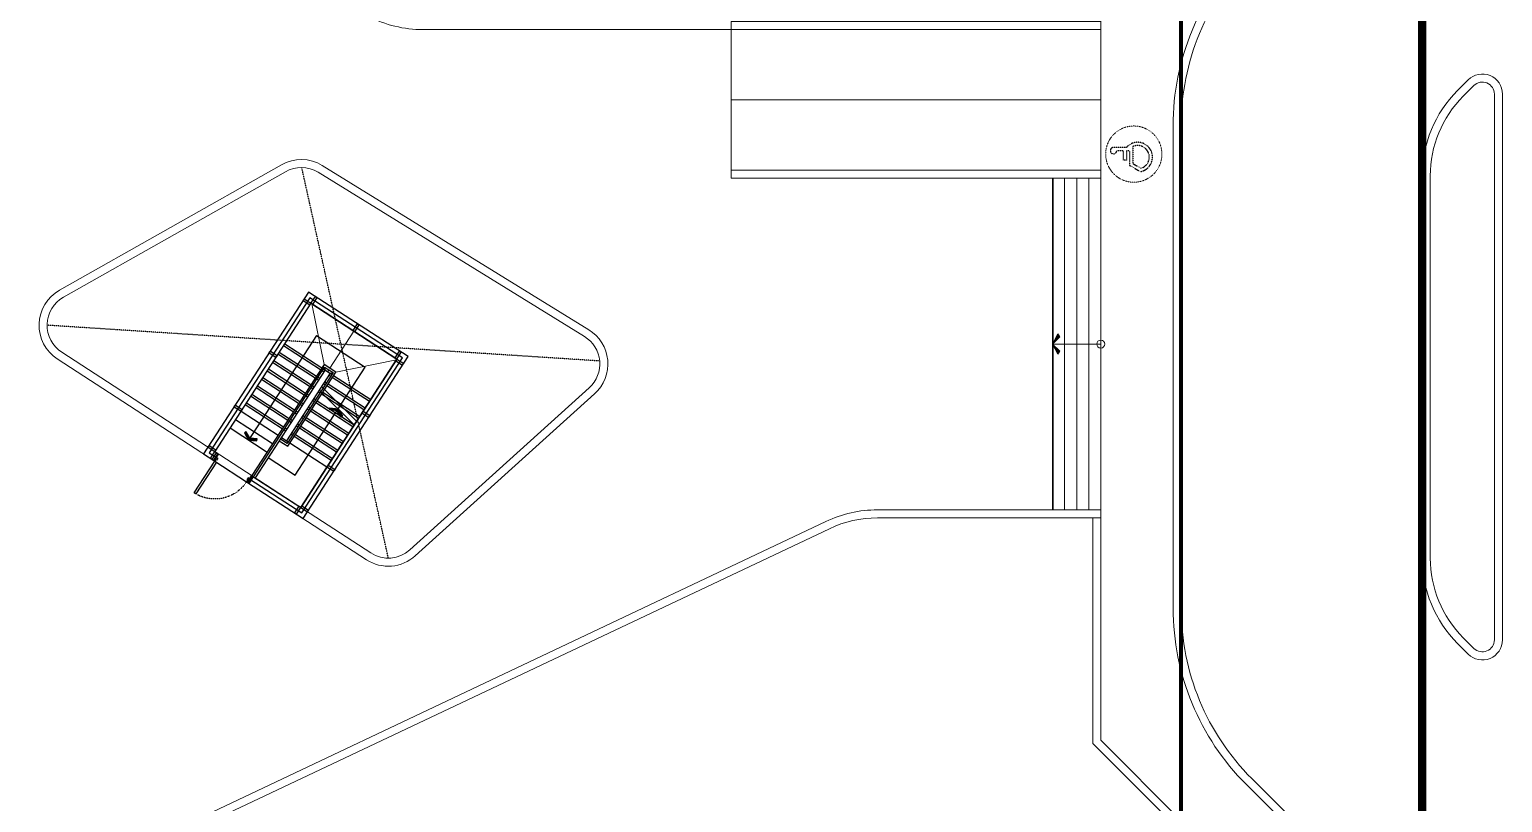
# Model space of a CAD drawing. Header units: millimetres. Extents: x 379264 to 1158416, y -283062 to 356890.
# Drawn here: x 977478 to 978211, y -8166 to -7782 of the extents above; entities that cross this region are included whole.
import ezdxf

# ---------------------------------------------------------------- set-up
doc = ezdxf.new("R2010")
doc.units = ezdxf.units.MM
for name, pattern in [('CENTER', [2, 1.25, -0.25, 0.25, -0.25]), ('keyplan TANG 1$0$Core 1A$0$Hidden10.5', [1.5, 1, -0.5]), ('keyplan TANG 1$0$Hidden10.5', [1.5, 1, -0.5]), ('keyplan TANG 1$0$Hidden21', [3, 2, -1]), ('keyplan TANG 1$0$HTT Hidden 10.5', [1.5, 1, -0.5]), ('keyplan TANG 1$0$MB_Luoi truc$1$HTT Center', [13, 10, -1, 1, -1]), ('keyplan TANG 1$0$Ranh dat$0$HTT Divide', [18, 10, -2, 1, -2, 1, -2]), ('keyplan TANG 1$0$Ranh dat$0$HTT Hidden 21', [3, 2, -1]), ('keyplan TANG 1$0$WC Vphong$0$Hidden', [7.143750000000001, 4.7625, -2.38125])]:
    doc.linetypes.add(name, pattern=pattern)
for name, color, linetype in [('12PM. GRID', 8, 'CENTER'), ('BLOCK C - CHI TIET THANG 8$0$DnW', 20, 'Continuous'), ('keyplan TANG 1$0$Curtain Line', 250, 'Continuous'), ('keyplan TANG 1$0$Door', 250, 'Continuous'), ('keyplan TANG 1$0$Glass', 250, 'Continuous'), ('keyplan TANG 1$0$Opening Hidden', 250, 'keyplan TANG 1$0$Core 1A$0$Hidden10.5'), ('keyplan TANG 1$0$Stair handrail', 250, 'Continuous'), ('keyplan TANG 1$0$Staircase', 250, 'Continuous'), ('keyplan TANG 1$0$Staircase Break', 250, 'Continuous'), ('keyplan TANG 1$0$Staircase Direction', 250, 'Continuous'), ('keyplan TANG 1$0$Staircase Hidden', 250, 'keyplan TANG 1$0$Hidden21'), ('keyplan TANG 1$0$Vat dung', 250, 'keyplan TANG 1$0$HTT Hidden 10.5')]:
    doc.layers.add(name, color=color, linetype=linetype)
for name, color, linetype, lineweight in [('keyplan TANG 1$0$Cau thang', 250, 'Continuous', 15), ('keyplan TANG 1$0$Hatch vat lieu', 250, 'Continuous', 5), ('keyplan TANG 1$0$MB_Luoi truc$1$Luoi Truc', 250, 'keyplan TANG 1$0$MB_Luoi truc$1$HTT Center', 9), ('keyplan TANG 1$0$Net cat Tuong', 250, 'Continuous', 40), ('keyplan TANG 1$0$Net Thay khac', 250, 'Continuous', 15), ('keyplan TANG 1$0$Net thay Tuong', 250, 'Continuous', 20), ('keyplan TANG 1$0$Ramp doc', 250, 'Continuous', 5), ('keyplan TANG 1$0$Ranh dat$0$CGXD', 250, 'keyplan TANG 1$0$Ranh dat$0$HTT Hidden 21', 40), ('keyplan TANG 1$0$Ranh dat$0$Ranh dat', 250, 'keyplan TANG 1$0$Ranh dat$0$HTT Divide', 40), ('keyplan TANG 1$0$Thiet bi Ve Sinh', 250, 'Continuous', 9)]:
    doc.layers.add(name, color=color, linetype=linetype, lineweight=lineweight)

# ---------------------------------------------------------------- blocks, each defined once
blk = doc.blocks.new('keyplan TANG 1$0$A_Tang Tret$0$HANDYCAPE SYMBOL')
for p, q in [((80.00000004540196, 179.9999998183921), (79.99999998719431, 259.9999996600673)), ((120.0000000086147, 139.9999999925494, -9.807177236e-07), (119.9999999580905, 300.0000000465661)), ((-103.0940107593778, 99.99999974388628), (-181.0380745884031, -35.00307914009318)), ((-79.99999998719431, 59.99999982304872), (-138.4016711136792, -41.15466185857075)), ((80.00000007450578, 99.99999974388628), (-103.0940107593778, 99.99999974388628)), ((131.3344158846885, 59.99999970005593), (-79.99999998719431, 59.99999982304872)), ((-40.00000003725289, 139.9999997811392), (-40.00000006635672, 179.9999997019767)), ((80.00000004540196, 179.9999998183921), (-40.00000006635672, 179.9999997019767)), ((79.99999998719431, 139.9999997811392), (-40.00000003725289, 139.9999997811392)), ((80.00000007450578, 99.99999974388628), (79.99999998719431, 139.9999997811392))]:
    blk.add_line(p, q)
for centre, radius, start, end in [((79.99999995809048, 300.0000000465661), 40, 3.3350533e-09, 270.0000000133402), ((0, 0), 184.3908891458577, 190.9429129415675, 49.39870536295375), ((0, 0), 144.3908891458577, 196.5601975661606, 24.55324446938323)]:
    blk.add_arc(centre, radius, start, end)
blk = doc.blocks.new('keyplan TANG 1$0$dsb')
at = {"layer": 'keyplan TANG 1$0$Thiet bi Ve Sinh', "linetype": 'keyplan TANG 1$0$WC Vphong$0$Hidden', "ltscale": 0.2}
blk.add_circle((41954.94898165914, 29048.92598197549), 700.0000000000001, dxfattribs=at)
at = {"layer": 'keyplan TANG 1$0$Vat dung', "extrusion": (0, 0, -1), "xscale": 2, "yscale": 2, "zscale": -2}
blk.add_blockref('keyplan TANG 1$0$A_Tang Tret$0$HANDYCAPE SYMBOL', (-42029.4761099754, 28952.89291751558), dxfattribs=at)
blk = doc.blocks.new('keyplan TANG 1$0$Door 1000-1')
at = {"color": 0, "linetype": 'ByBlock'}
blk.add_lwpolyline([(30, 100), (75, 100), (75, 1040.000000000015), (30, 1040.000000000015)], close=True, dxfattribs=at)
for points in [[(50, 55), (30, 55), (30, 100), (0, 100), (0, 0), (50, 0), (50, 55)], [(950.0000000000146, 55), (970.0000000000146, 55), (970.0000000000146, 100), (1000.000000000015, 100), (1000.000000000015, 0), (950.0000000000146, 0), (950.0000000000146, 55)]]:
    blk.add_lwpolyline(points, dxfattribs=at)
at = {"color": 0, "linetype": 'keyplan TANG 1$0$Hidden10.5'}
blk.add_arc((30, 100), 940.0000000000146, 0, 90, dxfattribs=at)
blk = doc.blocks.new('*U1442')
at = {"layer": 'keyplan TANG 1$0$Door'}
blk.add_blockref('keyplan TANG 1$0$Door 1000-1', (0, 0), dxfattribs=at)
blk = doc.blocks.new('keyplan TANG 1$0$Arrow 60')
at = {"linetype": 'ByBlock', "lineweight": -2}
h = blk.add_hatch(color=0, dxfattribs=at)
h.paths.add_polyline_path([(1.875, 0.9375000000000001), (1.651393202249892, 1.384713595499924), (0, 0.5590169943748364), (-1.651393202250176, 1.384713595499924), (-1.875, 0.9375000000001494), (0, 0)], flags=17)
h.paths.add_polyline_path([(1.651393202249892, 1.384713595499925), (1.875, 0.9375), (0, 0), (-1.875, 0.9375000000001492), (-1.651393202250176, 1.384713595499925), (0, 0.5590169943748364)])
blk.add_hatch(color=0, dxfattribs=at).paths.add_polyline_path([(1.651393202249892, 1.384713595499925), (1.875, 0.9375), (0, 0), (-1.875, 0.9375000000001492), (-1.651393202250176, 1.384713595499925), (0, 0.5590169943748364)])
at = {"color": 0, "linetype": 'ByBlock', "lineweight": -2}
blk.add_lwpolyline([(1.651393202249892, 1.384713595499925), (1.875, 0.9375), (0, 0), (-1.875, 0.9375000000001492), (-1.651393202250176, 1.384713595499925), (0, 0.5590169943748364)], close=True, dxfattribs=at)
blk = doc.blocks.new('keyplan TANG 1$0$A$C2EDF4948')
at = {"layer": 'keyplan TANG 1$0$Staircase'}
h = blk.add_hatch(dxfattribs=at)
h.set_pattern_fill('_USER', color=256, scale=250, angle=90, pattern_type=0)
h.set_pattern_definition([(134.5054804266072, (1851.83566381663, 1539.709282370197), (178.2958507192164, 175.2443711401622), [])])
h.paths.add_polyline_path([(2565.019066693494, 2240.686766930856), (1138.652260939765, 838.7317978095525), (1909.727493956481, 54.23005464499875), (3336.09429971021, 1456.185023766302)])
h.paths.add_polyline_path([(3371.143173938239, 1420.525853622457), (1944.77636818451, 18.57088450115407), (1979.825242412539, -17.08828564269061), (3406.192048166267, 1384.866683478613)])
h.paths.add_polyline_path([(3511.338670850382, 1277.889173047079), (2084.971865096653, -124.0657960742101), (2120.020739324682, -159.7249662180548), (3546.387545078411, 1242.230002903234)])
h.paths.add_polyline_path([(3581.436419306439, 1206.570832759404), (2155.069613552711, -195.3841363618994), (2926.144846569397, -979.8858795264532), (4352.511652323155, 422.0690895948501)])
at = {"layer": 'keyplan TANG 1$0$Curtain Line'}
for p, q in [((3244.984483089735, 3189.447554750979), (3262.814068161656, 3206.971991864996)), ((3385.179980001878, 3046.8108741756), (3244.984483089735, 3189.447554750979)), ((3280.6436532335774, 3224.4964289790128), (3262.814068161656, 3206.971991864996)), ((3420.8391501457204, 3081.8597484036336), (3280.6436532335774, 3224.4964289790128)), ((3385.179980001878, 3046.8108741756), (3403.0095650737994, 3064.3353112896166)), ((3420.8391501457204, 3081.8597484036336), (3403.0095650737994, 3064.3353112896166)), ((3420.839150145708, 3081.859748403629), (3563.475830721087, 3222.055245315743)), ((3420.839150145708, 3081.859748403629), (3438.363587259724, 3064.0301633317067)), ((3455.88802437374, 3046.200578259785), (3438.363587259724, 3064.0301633317067)), ((3455.88802437374, 3046.200578259785), (3598.5247049491186, 3186.3960751718987)), ((3563.475830721087, 3222.055245315743), (3581.000267835103, 3204.225660243821)), ((3598.5247049491186, 3186.3960751718987), (3581.000267835103, 3204.225660243821)), ((4297.061005846539, 2190.380494807585), (4439.697686421918, 2330.575991719699)), ((4332.10988007457, 2154.7213246637407), (4474.746560649949, 2294.9168215758546)), ((4439.697686421918, 2330.575991719699), (4457.222123535934, 2312.746406647777)), ((4474.746560649949, 2294.9168215758546), (4457.222123535934, 2312.746406647777)), ((2139.550208630622, 2102.932453682006), (2157.379793702543, 2120.456890796023)), ((2279.745705542766, 1960.295773106627), (2139.550208630622, 2102.932453682006)), ((2175.2093787744643, 2137.9813279100395), (2157.379793702543, 2120.456890796023)), ((2315.404875686608, 1995.3446473346603), (2175.2093787744643, 2137.9813279100395)), ((2279.745705542766, 1960.295773106627), (2297.575290614687, 1977.8202102206437)), ((2315.404875686608, 1995.3446473346603), (2297.575290614687, 1977.8202102206437)), ((4297.061005846539, 2190.380494807585), (4314.585442960555, 2172.5509097356626)), ((4332.10988007457, 2154.7213246637407), (4314.585442960555, 2172.5509097356626)), ((5172.672565631539, 1228.193196839595), (5190.50215070346, 1245.7176339536118)), ((5312.868062543683, 1085.556516264216), (5172.672565631539, 1228.193196839595)), ((5173.28286154737, 1298.901241211483), (5315.919542122749, 1439.096738123597)), ((5173.28286154737, 1298.901241211483), (5190.807298661386, 1281.0716561395611)), ((5208.331735775381, 1263.2420710676283), (5190.50215070346, 1245.7176339536118)), ((5208.331735775401, 1263.242071067639), (5190.807298661386, 1281.0716561395611)), ((5208.331735775401, 1263.242071067639), (5350.96841635078, 1403.437567979753)), ((5348.527232687525, 1120.6053904922496), (5208.331735775381, 1263.2420710676283)), ((5312.868062543683, 1085.556516264216), (5330.697647615603, 1103.0809533782328)), ((5315.919542122749, 1439.096738123597), (5333.443979236765, 1421.267153051675)), ((5348.527232687525, 1120.6053904922496), (5330.697647615603, 1103.0809533782328)), ((5350.96841635078, 1403.437567979753), (5333.443979236765, 1421.267153051675)), ((998.4567640276509, 981.3684783849749), (1016.286349099572, 998.8929154989917)), ((1138.652260939794, 838.7317978095962), (998.4567640276509, 981.3684783849749)), ((1034.115934171493, 1016.4173526130083), (1016.286349099572, 998.8929154989917)), ((1174.311431083636, 873.7806720376296), (1034.115934171493, 1016.4173526130083)), ((1138.652260939794, 838.7317978095962), (1156.4818460117149, 856.256234923613)), ((1174.311431083636, 873.7806720376296), (1156.4818460117149, 856.256234923613)), ((142.6366805753787, 140.1954969121725), (160.46626564729985, 157.71993402618924)), ((282.8321774875221, -2.441183663206175), (142.6366805753787, 140.1954969121725)), ((178.29585071922097, 175.24437114020597), (160.46626564729985, 157.71993402618924)), ((318.49134763136436, 32.607690564827294), (178.29585071922097, 175.24437114020597)), ((282.8321774875221, -2.441183663206175), (300.6617625594432, 15.08325345081056)), ((318.49134763136436, 32.607690564827294), (300.6617625594432, 15.08325345081056)), ((4067.238291172427, 141.6780957706214), (4085.067876244348, 159.20253288463815)), ((4207.433788084571, -0.9585848047572654), (4067.238291172427, 141.6780957706214)), ((4102.897461316269, 176.72696999865488), (4085.067876244348, 159.20253288463815)), ((4243.0929582284125, 34.090289423276204), (4102.897461316269, 176.72696999865488)), ((4207.433788084571, -0.9585848047572654), (4225.263373156491, 16.56585230925947)), ((4243.0929582284125, 34.090289423276204), (4225.263373156491, 16.56585230925947)), ((140.1954969121143, -142.6366805753496), (282.832177487493, -2.441183663235279)), ((140.1954969121143, -142.6366805753496), (157.7199340261301, -160.46626564727165)), ((175.24437114014592, -178.29585071919368), (157.7199340261301, -160.46626564727165)), ((175.24437114014592, -178.29585071919368), (317.8810517155247, -38.10035380707936)), ((282.832177487493, -2.441183663235279), (300.35661460150885, -20.27076873515732)), ((317.8810517155247, -38.10035380707936), (300.35661460150885, -20.27076873515732)), ((1120.480692864425, -1139.991299286543), (1263.117373439803, -999.7958023744286)), ((1155.5295670924565, -1175.650469430387), (1298.1662476678346, -1035.4549725182726)), ((1263.117373439803, -999.7958023744286), (1280.6418105538187, -1017.6253874463506)), ((1298.1662476678346, -1035.4549725182726), (1280.6418105538187, -1017.6253874463506)), ((2926.144846569456, -979.8858795264096), (2943.974431641377, -962.3614424123928)), ((3066.34034348157, -1122.522560101788), (2926.144846569456, -979.8858795264096)), ((2961.8040167132986, -944.8370052983761), (2943.974431641377, -962.3614424123928)), ((3101.9995136254124, -1087.4736858737547), (2961.8040167132986, -944.8370052983761)), ((3101.9995136254124, -1087.4736858737547), (3084.1699285534914, -1104.9981229877712)), ((1120.480692864425, -1139.991299286543), (1138.005129978441, -1157.8208843584648)), ((1155.5295670924565, -1175.650469430387), (1138.005129978441, -1157.8208843584648)), ((3066.34034348157, -1122.522560101788), (3084.1699285534914, -1104.9981229877712)), ((1856.5070516532, -1888.833872307296), (1999.143732228578, -1748.638375395152)), ((1891.5559258812316, -1924.49304245114), (2034.1926064566096, -1784.297545538996)), ((1892.639208313747, -1925.595187767496), (2035.275888889126, -1785.399690855382)), ((1927.6880825417786, -1961.25435791134), (2070.3247631171575, -1821.058860999226)), ((1999.143732228578, -1748.638375395152), (2016.668169342594, -1766.4679604670741)), ((2034.1926064566096, -1784.297545538996), (2016.668169342594, -1766.4679604670741)), ((2035.275888889126, -1785.399690855382), (2052.800326003142, -1803.2292759273041)), ((2070.3247631171575, -1821.058860999226), (2052.800326003142, -1803.2292759273041)), ((2070.324763117183, -1821.058860999212), (2088.154348189104, -1803.534423885195)), ((2210.520260029327, -1963.695541574591), (2070.324763117183, -1821.058860999212)), ((2105.9839332610254, -1786.0099867711783), (2088.154348189104, -1803.534423885195)), ((2246.1794301731693, -1928.6466673465575), (2105.9839332610254, -1786.0099867711783)), ((1856.5070516532, -1888.833872307296), (1874.0314887672157, -1906.663457379218)), ((1891.5559258812316, -1924.49304245114), (1874.0314887672157, -1906.663457379218)), ((1892.639208313747, -1925.595187767496), (1910.1636454277627, -1943.424772839418)), ((1927.6880825417786, -1961.25435791134), (1910.1636454277627, -1943.424772839418)), ((2210.520260029327, -1963.695541574591), (2228.3498451012483, -1946.1711044605743)), ((2246.1794301731693, -1928.6466673465575), (2228.3498451012483, -1946.1711044605743))]:
    blk.add_line(p, q, dxfattribs=at)
for points in [[(1155.529567092512, -1175.650469430402), (0, 0), (3423.280333808973, 3364.691925891151), (5491.163913262862, 1260.800887404359), (2067.883579453919, -2103.891038486763), (1856.50705165317, -1888.833872307296)], [(1298.16624766789, -1035.454972518288), (282.832177487493, -2.441183663235279), (3420.839150145708, 3081.859748403629), (5208.331735775399, 1263.242071067623), (2070.324763117154, -1821.058860999241), (1999.143732228549, -1748.638375395152)]]:
    blk.add_lwpolyline(points, dxfattribs=at)
at = {"layer": 'keyplan TANG 1$0$Door'}
blk.add_line((1856.50705165317, -1888.833872307296), (1155.529567092512, -1175.650469430402), dxfattribs=at)
at = {"layer": 'keyplan TANG 1$0$Glass'}
blk.add_lwpolyline([(1226.847907380201, -1105.552720974345), (141.4160887437465, -1.220591831603087), (3422.05974197734, 3223.275837147376), (5349.747824519145, 1262.02147923602), (2069.104171285551, -1962.474949742988), (1927.825391940889, -1818.736123851239)], dxfattribs=at)
at = {"layer": 'keyplan TANG 1$0$Net cat Tuong'}
for p, q in [((1155.529567092512, -1175.650469430402), (1298.16624766789, -1035.454972518288)), ((1999.143732228549, -1748.638375395152), (1856.50705165317, -1888.833872307296))]:
    blk.add_line(p, q, dxfattribs=at)
at = {"layer": 'keyplan TANG 1$0$Net Thay khac'}
for points in [[(3406.192048166035, 1525.083070450666), (3406.192048166035, 3067.463327145917)], [(3530.083699796, 1401.47567671891), (4314.585442960437, 2172.550909735524)], [(3406.192048166035, 1384.866683478729), (3406.192048166035, 1454.974876964523)], [(3458.76535950831, 1331.377928262853), (3494.424529652169, 1366.426802490882)], [(3511.338670850382, 1277.889173047108), (3581.446864336496, 1277.889173047108)], [(3651.555057822639, 1277.889173047108), (5193.935314517672, 1277.889173047108)]]:
    blk.add_lwpolyline(points, dxfattribs=at)
at = {"layer": 'keyplan TANG 1$0$Stair handrail'}
for points in [[(2013.653524808993, -194.1635445305437), (1838.409153668268, -15.86769381158228), (3407.4126399979, 1526.282772222359), (3652.7547595941, 1276.668581215461), (1299.249530100467, -1036.557117834687)], [(1264.200655872439, -1000.897947690828), (3582.046715222241, 1277.278877131277), (3406.802344082098, 1455.574727850486), (1909.117198040243, -16.47798972729652), (2049.312694952765, -159.1146703024278)]]:
    blk.add_lwpolyline(points, dxfattribs=at)
at = {"layer": 'keyplan TANG 1$0$Staircase'}
for p, q in [((3420.839150145737, 3081.859748403629), (282.8321774875221, -2.441183663220727)), ((5208.331735775399, 1263.242071067623), (3420.839150145737, 3081.859748403629)), ((3336.09429971021, 1456.185023766302), (2565.019066693494, 2240.686766930856)), ((2979.502598271763, 1105.696281485973), (2208.427365255047, 1890.198024650526)), ((3157.798448990972, 1280.940652626145), (2386.723215974256, 2065.442395790684)), ((2622.910896833346, 755.2075392056431), (1851.83566381663, 1539.709282370197)), ((2801.206747552555, 930.4519103458006), (2030.131514535839, 1714.953653510354)), ((3511.338670850382, 1277.889173047079), (1229.151781644381, -965.2387775469979)), ((2266.319195394899, 404.7187969253137), (1495.243962378183, 1189.220540089867)), ((2444.615046114137, 579.9631680654857), (1673.539813097392, 1364.464911230039)), ((3406.192048166267, 1384.866683478613), (1979.825242412539, -17.08828564269061)), ((5208.331735775399, 1263.242071067623), (2070.324763117183, -1821.058860999226)), ((3227.896197447029, 1209.622312338455), (3192.847323219001, 1245.281482482285)), ((3368.091694359173, 1066.985631763077), (3333.042820131144, 1102.644801906921)), ((3546.387545078411, 1242.230002903234), (3371.143173938239, 1420.525853622457)), ((3371.143173938239, 1420.525853622457), (3406.192048166267, 1384.866683478613)), ((3511.338670850382, 1277.889173047079), (3546.387545078411, 1242.230002903234)), ((4352.511652323155, 422.0690895948501), (3581.436419306439, 1206.570832759404)), ((1909.727493955957, 54.23005464448943), (1138.652260937408, 838.7317978072388)), ((2088.02334467569, 229.4744257851562), (1316.948111658974, 1013.97616894971)), ((2871.304496008612, 859.1335700581112), (2836.255621780583, 894.7927402019559)), ((3011.499992920726, 716.4968894827471), (2976.451118692727, 752.1560596265772)), ((3049.600346727821, 1034.377941198283), (3014.551472499792, 1070.037111342128)), ((3189.795843639964, 891.7412606229191), (3154.746969411935, 927.4004307667492)), ((3995.919950884709, 71.58034731452062), (3224.844717867993, 856.0820904790744)), ((4174.215801603917, 246.8247184546781), (3403.140568587201, 1031.326461619232)), ((2336.416943850985, 333.4004566376243), (2301.368069622928, 369.059626781469)), ((2514.712794570194, 508.6448277777963), (2479.663920342166, 544.303997921641)), ((2654.908291482308, 366.0081472024322), (2619.85941725428, 401.6673173462623)), ((2693.008645289403, 683.8891989179538), (2657.959771061374, 719.5483690617984)), ((2833.204142201517, 541.2525183425896), (2798.155267973489, 576.9116884864343)), ((3639.328249446291, -278.9083949658088), (2868.253016429546, 505.5933481987449)), ((3817.6241001655, -103.6640238256514), (3046.548867148784, 680.8377193389024)), ((2084.971865096537, -124.0657960743119), (1944.776368184073, 18.57088450073206)), ((2158.121093131747, 158.1560854974668), (2123.072218903719, 193.8152556413115)), ((2298.316590043891, 15.51940492210269), (2263.267715815862, 51.17857506593282)), ((2476.6124407631, 190.7637760622601), (2441.563566535071, 226.4229462060903)), ((3282.736548007844, -629.3971372461383), (2511.661314991128, 155.1046059184155)), ((3461.032398727053, -454.1527661059663), (2689.957165710337, 330.3489770585875)), ((2926.144846569397, -979.8858795264532), (2155.069613552711, -195.3841363618994)), ((3104.440697288635, -804.6415083862958), (2333.365464271919, -20.13976522174198)), ((2569.55314513098, -1330.374621806783), (1798.477912114293, -545.8728786422289)), ((2747.848995850189, -1155.130250666625), (1976.773762833502, -370.6285075020714))]:
    blk.add_line(p, q, dxfattribs=at)
blk.add_lwpolyline([(1656.668807102571, -545.0385767239495), (1095.886819454026, 25.50814557755075), (3378.466724927974, 2269.022386084966)], dxfattribs=at)
at = {"layer": 'keyplan TANG 1$0$Staircase Break'}
for p, q in [((3049.600346727821, 1034.377941198283), (2030.131514535839, 1714.953653510369)), ((3122.449955208052, 1105.980750654737), (2102.98112301607, 1786.556462966808))]:
    blk.add_line(p, q, dxfattribs=at)
at = {"layer": 'keyplan TANG 1$0$Staircase Direction'}
for q in [(3378.466724927974, 2269.022386084966), (2184.015528622636, -938.1237502245203)]:
    blk.add_line((4394.884077540919, 1234.906451913514), q, dxfattribs=at)
at = {"layer": 'keyplan TANG 1$0$Staircase Hidden'}
blk.add_line((1229.151781644381, -965.2387775469979), (1124.005158960295, -858.2612671154639), dxfattribs=at)
at = {"layer": 'keyplan TANG 1$0$Door', "rotation": 134.5054804266071}
blk.add_blockref('*U1442', (1927.825391940831, -1818.736123851151), dxfattribs=at)
at = {"layer": 'keyplan TANG 1$0$Staircase Direction'}
for p, xscale, yscale, zscale, rotation in [((2497.388062623853, 1403.023118700658), -100, 100, 100, 134.5054804266071), ((2184.015528622636, -938.1237502245058), 99.99999999999999, 99.99999999999999, 99.99999999999999, 314.5054804266072)]:
    blk.add_blockref('keyplan TANG 1$0$Arrow 60', p, dxfattribs=dict(at, xscale=xscale, yscale=yscale, zscale=zscale, rotation=rotation))
blk = doc.blocks.new('keyplan TANG 1$0$A$Cfd327bcb')
at = {"layer": 'keyplan TANG 1$0$Cau thang', "xscale": -1, "rotation": 281.5305240343348}
blk.add_blockref('keyplan TANG 1$0$A$C2EDF4948', (79698.29914121919, 58084.12084336957), dxfattribs=at)
blk = doc.blocks.new('keyplan TANG 1')
at = {"layer": 'keyplan TANG 1$0$Cau thang'}
for points in [[(98352.63491864313, 62174.57492394274), (98483.27465879565, 62429.72379010305), (98530.55434368082, 62350.86989719764)], [(98352.63491864313, 62174.57492388663), (98483.27432670115, 61919.4258876894), (98530.55411421994, 61998.27971905697)]]:
    blk.add_hatch(color=256, dxfattribs=at).paths.add_polyline_path(points)
for points in [[(98352.09519253296, 66299.91208945826), (98352.62631604515, 58049.89734844957)], [(98652.09519172795, 66299.93406707147), (98652.62631524014, 58049.91932606278)], [(98952.09519092293, 66299.95604468469), (98952.62631443513, 58049.94130367599)], [(99252.09519011792, 66299.9780222979), (99252.62631363011, 58049.96328128944)], [(99552.09518931291, 66299.99999991135), (99552.6263128251, 58049.98525890266)], [(98352.63491864313, 62174.57492394274), (98483.27465879565, 62429.72379010305), (98530.55434368082, 62350.86989719764), (98352.63491864313, 62174.57492394274)], [(98352.63491864313, 62174.57492388663), (99552.36935365744, 62174.99263004027)], [(98352.63491864313, 62174.57492388663), (98483.27432670115, 61919.4258876894), (98530.55411421994, 61998.27971905697), (98352.63491864313, 62174.57492388663)]]:
    blk.add_lwpolyline(points, dxfattribs=at)
blk.add_circle((99552.25946559114, 62174.99263004027), 100.0000000000145, dxfattribs=at)
at = {"layer": 'keyplan TANG 1$0$Hatch vat lieu'}
for points in [[(31332.63970432585, 66149.99999996134, 0.4142135623741486), (29532.65148822679, 64349.98821613107), (29532.70405080349, 56320.99201630855, 0.1989101837500562), (31231.47711003157, 52219.81826545038), (35712.55403423718, 47738.72471202427, -0.1989309245369467), (37528.48383966649, 43354.21659927729), (37527.55933140022, 30734.44341806596, -0.1988939355389073), (35711.61114506421, 26350.82533238595), (31231.74668462484, 21870.98181234725, 0.1989146761968202), (29532.95643035488, 17769.71492596742), (29533.16441393636, -14000.0248770566, 0.4142116449216847), (33333.16441386087, -17799.99999999689), (105549.8483799274, -17799.99999988393, 0.4142148965818616), (109349.8483798821, -13999.98268984523), (109349.5903824269, 42637.13910042669, 0.1989117909172796), (107650.8001280504, 46738.34159603139), (103168.861177274, 51220.25959671056, -0.1988939355264564), (101352.912990938, 55603.87768203064), (101351.9884827284, 67603.43737283116, -0.1989309245650988), (103167.9182883246, 71987.94624309614)], [(99564.43027014434, 57849.99249803316), (93994.81413051375, 57849.99249803292, 0.1109671000083495), (92796.967918818, 57580.8351350071), (77379.95600672613, 50283.97319424426, 0.2899205324482252), (76350.00000000099, 48657.00292763795), (76350.00000000099, 29149.99999999942)]]:
    blk.add_lwpolyline(points, format="xyb", dxfattribs=at)
blk.add_lwpolyline([(108837.3406237194, 68606.40602443059), (108572.1815458429, 68341.24596255203, 0.1989319086170475), (107752.0842151364, 66361.13492240018), (107752.817244393, 56846.85669202646, 0.1988929514781129), (108572.9228761369, 54867.16880382306), (108837.4033712085, 54602.68954502328, 0.668179440015205), (109349.534909771, 54814.82344175142), (109349.4730516816, 68394.27575026608, 0.6681776616326616)], format="xyb", close=True, dxfattribs=at)
at = {"layer": 'keyplan TANG 1$0$MB_Luoi truc$1$Luoi Truc'}
blk.add_line((101550.0000001195, -11999.99999987916), (101550.0000001195, 163996.8385842984), dxfattribs=at)
at = {"layer": 'keyplan TANG 1$0$Net Thay khac'}
for points in [[(31332.6383950078, 66349.99999995704, 0.414213562374147), (29332.65148823107, 64349.98690681231), (29332.70405080778, 56320.99070698979, 0.1989101837500564), (31090.05549138854, 52078.39717161926), (35571.13241559416, 47597.30361819317, -0.1989309245369468), (37328.48384020317, 43354.23125101866), (37327.5593319369, 30734.45806980733, -0.1988939355389075), (35570.19011935366, 26492.24701914925), (31090.32565891429, 22012.40349911054, 0.1989146761968205), (29332.95643035916, 17769.71361664866), (29333.16441394064, -14000.02618637535, 0.4142116449216846), (33333.16441386118, -17999.99999999689), (105549.8483799277, -17999.99999988393, 0.4142148965818614), (109549.84837988, -13999.98177879059), (109549.5903824248, 42637.14001148095, 0.1989117909172796), (107792.2211537596, 46879.76328279599), (103310.2822029845, 51361.68128347385, -0.1988939355264565), (101552.9129904014, 55603.89233378263), (101551.9884821348, 67603.45278186665, -0.1989309245650994), (103309.3399069564, 71846.52514925382)], [(76849.99999999744, 136499.9999970782), (76150.00000000105, 136499.9999970782), (76150.00000000099, 74804.87005053653, 0.2818337768156034), (77786.09354582714, 72132.8372692513), (81322.01928782777, 70327.96721871459, 0.1185413434814177), (82685.92574200156, 69999.99999999988), (99552.09518931291, 69999.99999999994)], [(99564.43027014428, 58049.99249803316), (93994.81413051375, 58049.99249803292, 0.1109671000083497), (92711.40747512545, 57761.60960907664), (77294.39556302893, 50464.74766831164, 0.2899205324482246), (76150.00000000099, 48657.00292763783), (76150.00000000099, 23699.9998634535)]]:
    blk.add_lwpolyline(points, format="xyb", dxfattribs=at)
blk.add_lwpolyline([(90352.09518931288, 66299.99999999988), (99552.09518931291, 66299.99999999994), (99552.09518931291, 70199.99999999994), (90352.09518931288, 70199.99999999988)], close=True, dxfattribs=at)
blk.add_lwpolyline([(108695.9190050772, 68747.82711826247), (108430.7599271999, 68482.66705638314, 0.1989319086170458), (107552.08421573, 66361.11951336509), (107552.8172449866, 56846.84128299096, 0.1988929514781131), (108431.5018504271, 54725.74711705894), (108695.9823454981, 54461.26785825982, 0.6681794400151934), (109549.5349097689, 54814.82435280518), (109549.4730516796, 68394.27666132034, 0.6681776616326277)], format="xyb", close=True, dxfattribs=at)
at = {"layer": 'keyplan TANG 1$0$Net thay Tuong'}
for p, q in [((99552.09518931288, 66299.99999999988), (98364.4302535425, 66300.21248321631)), ((98364.4302535425, 66300.21248321631), (98364.4302535425, 58050.21248321631)), ((99552.71976367233, 58049.99999999988), (98364.4302535425, 58050.21248321631))]:
    blk.add_line(p, q, dxfattribs=at)
for points in [[(101550.8408655398, 50314.96419743157), (99553.15355462895, 52320.05713868642), (99551.74799934996, 70886.03071180778), (101551.2037920681, 72894.66680208582)], [(101350.0000001195, -1799.999142951099), (101350.0000001195, 50233.18213957513), (99353.15980981669, 52237.42481985956), (99352.73490429576, 57849.99999999988), (98364.4302535425, 57850.21248321631)]]:
    blk.add_lwpolyline(points, dxfattribs=at)
blk.add_lwpolyline([(86953.81642045017, 60937.93098039209), (82490.936469685, 56905.36679177784, -0.3399189073012792), (81275.93758822995, 56808.62263581326), (73581.66565854725, 61804.41939374089, -0.5629998741825266), (73634.01088653033, 63513.60492451262), (79158.09323586448, 66637.30131518358, -0.2732214356247826), (80174.88291650248, 66618.20169269136), (86807.95244761609, 62531.27273270703, -0.5000023174267101)], format="xyb", close=True, dxfattribs=at)
blk.add_lwpolyline([(79261.90390222642, 58354.76971003209), (73690.57932924101, 61972.16268670961, -0.5629998741825389), (73732.45551162754, 63339.51111132704), (79256.53786096169, 66463.207501998, -0.2732214356247727), (80069.969605472, 66447.92780400423), (86703.0391365856, 62360.99884401989, -0.5000023174266789), (86819.73031485284, 61086.32544216799), (82356.85036408779, 57053.76125355373, -0.3399189073012582), (81384.8512589237, 56976.36592878221), (79261.90390222642, 58354.76971003209)], format="xyb", dxfattribs=at)
at = {"layer": 'keyplan TANG 1$0$Opening Hidden'}
for p, q in [((81820.50594169874, 56847.33910065732), (79665.34110372775, 66566.69114751002)), ((87080.05455316341, 61752.83507287229), (73326.23401201592, 62643.13585858472))]:
    blk.add_line(p, q, dxfattribs=at)
at = {"layer": 'keyplan TANG 1$0$Ramp doc'}
blk.add_line((90352.09518931288, 68249.99999999988), (99550.00000011947, 68249.99999999994), dxfattribs=at)
for points in [[(90352.09518931288, 66499.99999999988), (99552.09518931291, 66499.99999999994), (99552.09518931291, 69999.99999999994), (90352.09518931288, 69999.99999999988)], [(90352.09518931288, 69999.99999999988), (99550.00000011947, 69999.99999999994), (99550.00000011947, 68249.99999999994), (90352.09518931288, 68249.99999999988)], [(90352.09518931288, 66499.99999999988), (99550.00000011947, 66499.99999999994), (99550.00000011947, 68249.99999999994), (90352.09518931288, 68249.99999999988)]]:
    blk.add_lwpolyline(points, close=True, dxfattribs=at)
at = {"layer": 'keyplan TANG 1$0$Ranh dat$0$CGXD', "ltscale": 0.1, "const_width": 99.99999999999987}
blk.add_lwpolyline([(-120672.6085753441, -1999.999999165535), (101549.9999992847, -1999.999999403954), (101552.6037964821, 159996.8385541439), (-8354.52076458931, 159998.1233597398), (-8358.646733760834, 83058.68978583813)], dxfattribs=at)
at = {"layer": 'keyplan TANG 1$0$Ranh dat$0$Ranh dat', "ltscale": 0.1, "const_width": 199.9999999999999}
blk.add_lwpolyline([(107552.6680879593, 163996.7684141397), (107549.8392677307, -11999.99999952316), (-120672.6085753441, -11999.99999928474), (-121036.9114780426, 70001.20354908705), (-12359.34739804268, 69993.09698444605), (-12354.30626320839, 163998.1701167822), (107552.6680879593, 163996.7684141397)], close=True, dxfattribs=at)
blk.add_blockref('keyplan TANG 1$0$A$Cfd327bcb', (3.001332515850663e-11, -249.9999987558331))
at = {"layer": 'keyplan TANG 1$0$Net Thay khac', "xscale": -1, "rotation": 90}
blk.add_blockref('keyplan TANG 1$0$dsb', (129422.708609408, 108855.6909579121), dxfattribs=at)
blk = doc.blocks.new('A$C5D7476B2')
at = {"layer": 'BLOCK C - CHI TIET THANG 8$0$DnW', "xscale": 0.02, "yscale": 0.02, "zscale": 0.02}
blk.add_blockref('keyplan TANG 1', (49.24443971097935, 531.181198584658), dxfattribs=at)

msp = doc.modelspace()

# ---------------------------------------------------------------- block references
at = {"layer": '12PM. GRID'}
msp.add_blockref('A$C5D7476B2', (975971.190989225, -9712.983996011124), dxfattribs=at)

doc.saveas('drawing.dxf')
